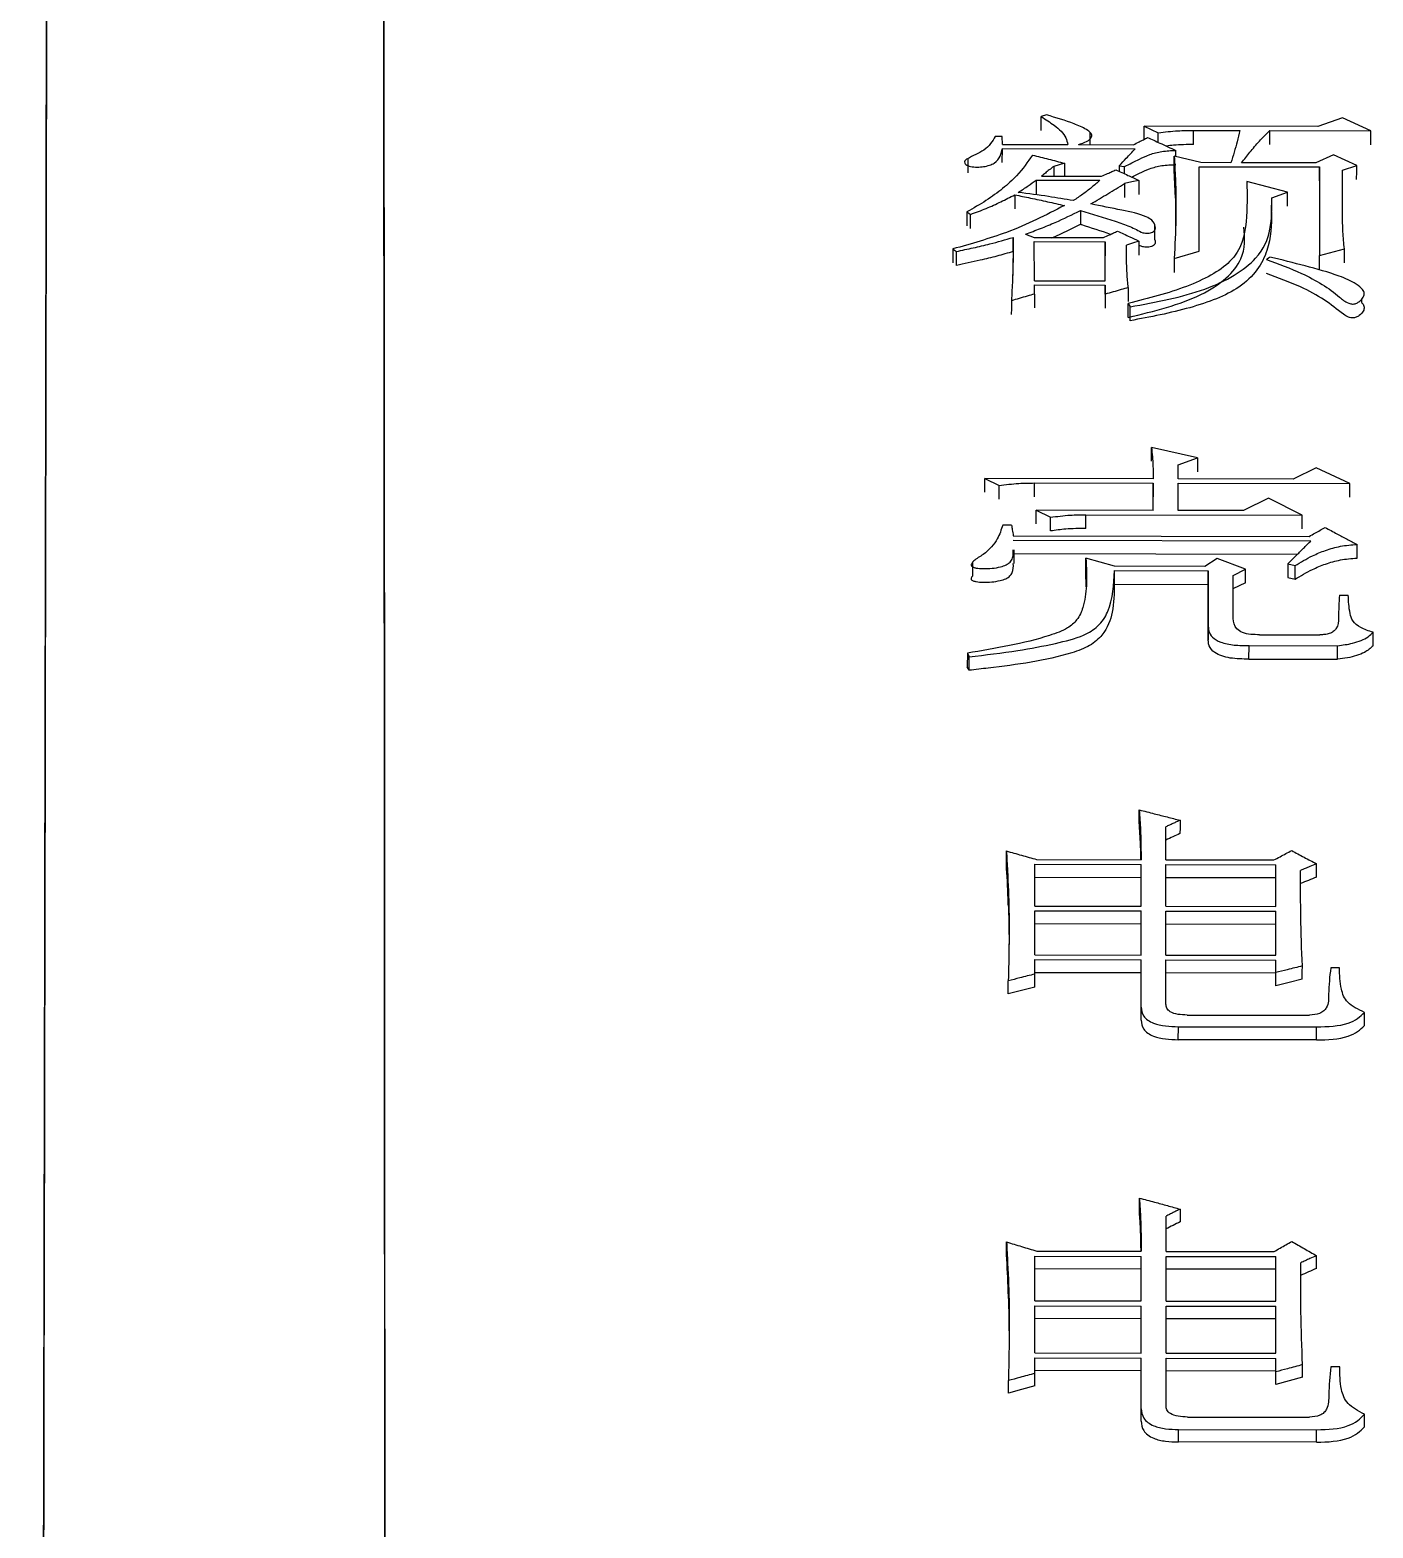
# Model space of a CAD drawing. Header units: millimetres. Extents: x 2462 to 4142, y 835 to 2023.
# Drawn here: x 2883.25 to 2891.45, y 1803.99 to 1813.13 of the extents above; entities that cross this region are included whole.
import ezdxf

# ---------------------------------------------------------------- set-up
doc = ezdxf.new("R2010")
doc.units = ezdxf.units.MM

msp = doc.modelspace()

# ---------------------------------------------------------------- linework, layer by layer
at = {"color": 7, "linetype": 'Continuous', "lineweight": 25}
for p, q in [((2889.4286, 1812.5182), (2889.4289, 1812.6044)), ((2889.4613, 1812.614), (2889.4289, 1812.6044)), ((2891.2678, 1812.5961), (2891.1164, 1812.5426)), ((2891.441, 1812.5175), (2891.2678, 1812.5961)), ((2889.727, 1812.4324), (2889.7272, 1812.5079)), ((2890.0561, 1812.4648), (2890.0563, 1812.5446)), ((2890.0563, 1812.5446), (2890.1429, 1812.5052)), ((2891.1164, 1812.5426), (2890.0563, 1812.5446)), ((2890.1427, 1812.4464), (2890.1429, 1812.5052)), ((2890.359, 1812.4329), (2890.3592, 1812.5195)), ((2890.3592, 1812.5195), (2890.6405, 1812.519)), ((2890.8241, 1812.4326), (2890.8244, 1812.5187)), ((2890.8244, 1812.5187), (2891.441, 1812.5175)), ((2889.191, 1812.4825), (2889.1478, 1812.4826)), ((2889.1911, 1812.4334), (2889.191, 1812.4825)), ((2889.1911, 1812.4334), (2889.5913, 1812.4326)), ((2889.6562, 1812.4325), (2889.9916, 1812.4319)), ((2888.98, 1812.3472), (2888.9798, 1812.2614)), ((2889.1909, 1812.3228), (2889.1911, 1812.4088)), ((2889.1911, 1812.4088), (2890.0024, 1812.4073)), ((2890.4027, 1812.3227), (2890.2404, 1812.3625)), ((2890.2511, 1812.3598), (2890.2512, 1812.3969)), ((2890.5866, 1812.3223), (2890.4027, 1812.3227)), ((2891.1058, 1812.3214), (2890.6515, 1812.3222)), ((2891.214, 1812.3705), (2891.1058, 1812.3214)), ((2891.3547, 1812.3061), (2891.214, 1812.3705)), ((2889.4293, 1812.2403), (2889.797, 1812.2397)), ((2889.5049, 1812.2996), (2889.5047, 1812.2402)), ((2889.9052, 1812.3038), (2889.9051, 1812.2692)), ((2889.9052, 1812.3038), (2889.9376, 1812.2988)), ((2889.9375, 1812.2543), (2889.9376, 1812.2988)), ((2890.2478, 1812.1056), (2890.2402, 1812.2761)), ((2890.3919, 1812.298), (2891.1275, 1812.2966)), ((2890.3925, 1811.7828), (2890.3919, 1812.298)), ((2891.1275, 1812.2966), (2891.1281, 1811.7562)), ((2891.2682, 1812.2766), (2891.3547, 1812.3061)), ((2891.2685, 1811.9726), (2891.2682, 1812.2766)), ((2889.3968, 1812.2156), (2889.7863, 1812.2149)), ((2889.9377, 1812.1947), (2889.9375, 1812.109)), ((2890.933, 1812.1431), (2890.6841, 1812.2082)), ((2890.8356, 1812.1084), (2890.933, 1812.1431)), ((2889.2671, 1812.1263), (2889.2669, 1812.0407)), ((2890.8354, 1812.0229), (2890.8356, 1812.1084)), ((2888.9752, 1812.022), (2888.9749, 1811.9365)), ((2888.9966, 1811.9214), (2888.9968, 1812.0069)), ((2889.2563, 1811.7804), (2889.2566, 1811.8657)), ((2889.3864, 1811.8655), (2889.8083, 1811.8647)), ((2890.1226, 1811.8524), (2890.1228, 1811.9383)), ((2888.8888, 1811.7958), (2888.8886, 1811.7101)), ((2888.9103, 1811.6949), (2888.9105, 1811.7805)), ((2889.3864, 1811.8403), (2889.8191, 1811.8395)), ((2889.3866, 1811.602), (2889.3864, 1811.8403)), ((2889.8191, 1811.8395), (2889.8188, 1811.7542)), ((2889.8193, 1811.6012), (2889.8191, 1811.8395)), ((2890.2411, 1811.7376), (2890.3925, 1811.7828)), ((2891.1281, 1811.7562), (2891.2795, 1811.7964)), ((2891.1278, 1811.671), (2891.1281, 1811.7562)), ((2889.3866, 1811.602), (2889.8193, 1811.6012)), ((2889.3867, 1811.5203), (2889.3865, 1811.4354)), ((2889.3867, 1811.5765), (2889.8194, 1811.5757)), ((2889.3867, 1811.5203), (2889.3867, 1811.5765)), ((2889.8194, 1811.5757), (2889.8191, 1811.4907)), ((2889.8194, 1811.5195), (2889.8194, 1811.5757)), ((2889.96, 1811.5601), (2889.9597, 1811.4752)), ((2891.3858, 1811.5518), (2891.3858, 1811.5537)), ((2889.9601, 1811.463), (2889.9709, 1811.4425)), ((2891.3855, 1811.4683), (2891.3856, 1811.4901)), ((2890.3828, 1810.5197), (2890.1015, 1810.5839)), ((2890.2638, 1810.4774), (2890.3828, 1810.5197)), ((2890.2639, 1810.3921), (2890.2638, 1810.4774)), ((2891.1076, 1810.4599), (2890.967, 1810.3908)), ((2891.3132, 1810.3634), (2891.1076, 1810.4599)), ((2889.0845, 1810.3105), (2889.0848, 1810.3943)), ((2889.0848, 1810.3943), (2889.1714, 1810.3514)), ((2890.1124, 1810.3924), (2889.0848, 1810.3943)), ((2889.1711, 1810.2677), (2889.1714, 1810.3514)), ((2889.3875, 1810.2832), (2889.3877, 1810.367)), ((2889.3877, 1810.367), (2890.1125, 1810.3657)), ((2890.1125, 1810.3657), (2890.1122, 1810.282)), ((2890.1126, 1810.1995), (2890.1125, 1810.3657)), ((2890.967, 1810.3908), (2890.2639, 1810.3921)), ((2890.2639, 1810.3654), (2891.3132, 1810.3634)), ((2890.264, 1810.1992), (2890.2639, 1810.3654)), ((2890.8157, 1810.2734), (2890.6643, 1810.1985)), ((2891.0213, 1810.1709), (2890.8157, 1810.2734)), ((2889.3984, 1810.1173), (2889.3986, 1810.2008)), ((2889.3986, 1810.2008), (2889.4852, 1810.1576)), ((2890.1126, 1810.1995), (2889.3986, 1810.2008)), ((2889.485, 1810.0741), (2889.4852, 1810.1576)), ((2889.7013, 1810.0898), (2889.7015, 1810.1734)), ((2889.7015, 1810.1734), (2891.0213, 1810.1709)), ((2890.6643, 1810.1985), (2890.264, 1810.1992)), ((2889.2473, 1810.1096), (2889.1932, 1810.1097)), ((2889.2581, 1810.0447), (2891.0646, 1810.0414)), ((2889.2581, 1810.0177), (2891.0755, 1810.0143)), ((2889.2625, 1809.8759), (2889.2628, 1809.9596)), ((2891.3565, 1809.9088), (2891.3567, 1809.9921)), ((2889.0084, 1809.8825), (2889.0081, 1809.7988)), ((2890.9924, 1809.9311), (2889.2627, 1809.9343)), ((2889.7015, 1809.8252), (2889.7017, 1809.9084)), ((2889.8749, 1809.8592), (2889.7017, 1809.9084)), ((2890.4265, 1809.8581), (2889.8749, 1809.8592)), ((2890.5022, 1809.9069), (2890.4265, 1809.8581)), ((2890.6753, 1809.8413), (2890.5022, 1809.9069)), ((2890.9349, 1809.8735), (2890.9347, 1809.7904)), ((2890.9349, 1809.8735), (2890.9782, 1809.8626)), ((2890.978, 1809.7794), (2890.9782, 1809.8626)), ((2889.703, 1809.7324), (2889.7015, 1809.8252)), ((2889.8746, 1809.7488), (2889.8749, 1809.8319)), ((2889.8749, 1809.8319), (2890.4482, 1809.8309)), ((2889.8752, 1809.7215), (2889.8755, 1809.8052)), ((2890.4482, 1809.8309), (2890.4484, 1809.5022)), ((2890.6751, 1809.7582), (2890.5994, 1809.7203)), ((2890.5997, 1809.8033), (2890.6753, 1809.8413)), ((2890.5998, 1809.5404), (2890.5997, 1809.8033)), ((2890.9347, 1809.7904), (2890.978, 1809.7794)), ((2889.8746, 1809.7488), (2890.4479, 1809.7478)), ((2890.4482, 1809.4195), (2890.4479, 1809.7478)), ((2891.2488, 1809.6819), (2891.3029, 1809.6818)), ((2890.4484, 1809.4899), (2890.4481, 1809.4067)), ((2890.4482, 1809.4195), (2890.4484, 1809.5022)), ((2890.7622, 1809.4409), (2891.1299, 1809.4403)), ((2888.9774, 1809.3281), (2888.9771, 1809.2457)), ((2888.9774, 1809.3281), (2888.9882, 1809.3059)), ((2890.697, 1809.2922), (2890.6973, 1809.3747)), ((2890.6973, 1809.3747), (2891.2382, 1809.3737)), ((2888.988, 1809.2235), (2888.9771, 1809.2457)), ((2890.697, 1809.2922), (2891.2379, 1809.2912)), ((2890.027, 1808.2904), (2890.0272, 1808.3716)), ((2890.1896, 1808.067), (2890.1895, 1808.2682)), ((2889.3892, 1808.0396), (2890.0382, 1808.0384)), ((2889.3893, 1807.7846), (2889.3892, 1808.0396)), ((2889.4, 1808.0684), (2890.0382, 1808.0672)), ((2890.0383, 1807.7834), (2890.0382, 1808.0384)), ((2890.1896, 1808.067), (2890.8495, 1808.0657)), ((2890.1896, 1808.0381), (2890.8603, 1808.0369)), ((2890.1898, 1807.7831), (2890.1896, 1808.0381)), ((2890.8604, 1807.7819), (2890.8603, 1808.0369)), ((2890.038, 1807.9576), (2889.3889, 1807.9588)), ((2890.038, 1807.7834), (2890.038, 1807.9576)), ((2890.8601, 1807.9561), (2890.1894, 1807.9573)), ((2890.8601, 1807.7819), (2890.8601, 1807.9561)), ((2889.2282, 1807.7855), (2889.2319, 1807.5501)), ((2889.3893, 1807.7846), (2890.0383, 1807.7834)), ((2889.3893, 1807.7555), (2890.0383, 1807.7543)), ((2889.3894, 1807.4866), (2889.3893, 1807.7555)), ((2890.0385, 1807.4854), (2890.0383, 1807.7543)), ((2890.1898, 1807.7831), (2890.8604, 1807.7819)), ((2890.1898, 1807.754), (2890.8605, 1807.7528)), ((2890.1899, 1807.4851), (2890.1898, 1807.754)), ((2890.8606, 1807.4839), (2890.8605, 1807.7528)), ((2890.0381, 1807.6739), (2889.3891, 1807.6751)), ((2890.0382, 1807.4854), (2890.0381, 1807.6739)), ((2890.8602, 1807.6724), (2890.1895, 1807.6736)), ((2890.8603, 1807.4839), (2890.8602, 1807.6724)), ((2889.3894, 1807.4866), (2890.0385, 1807.4854)), ((2890.1899, 1807.4851), (2890.8606, 1807.4839)), ((2889.3894, 1807.4572), (2890.0385, 1807.456)), ((2889.3895, 1807.369), (2889.3894, 1807.4572)), ((2890.0386, 1807.167), (2890.0385, 1807.456)), ((2890.1899, 1807.4558), (2890.8606, 1807.4545)), ((2890.19, 1807.1845), (2890.1899, 1807.4558)), ((2890.8606, 1807.3781), (2890.8606, 1807.4545)), ((2891.25, 1807.4068), (2891.1959, 1807.4069)), ((2889.227, 1807.2482), (2889.2272, 1807.3281)), ((2890.0382, 1807.376), (2889.3895, 1807.3772)), ((2890.0383, 1807.0874), (2890.0382, 1807.376)), ((2890.8603, 1807.3745), (2890.1897, 1807.3757)), ((2890.8604, 1807.2982), (2890.8603, 1807.3745)), ((2890.8604, 1807.2982), (2890.8606, 1807.3781)), ((2890.0383, 1807.0874), (2890.0386, 1807.167)), ((2890.3199, 1807.1191), (2891.0665, 1807.1177)), ((2891.4013, 1807.0553), (2891.4016, 1807.1349)), ((2890.2656, 1806.9685), (2890.2658, 1807.048)), ((2890.2658, 1807.048), (2891.1095, 1807.0464)), ((2891.1093, 1806.9669), (2891.1095, 1807.0464)), ((2891.1093, 1806.9669), (2890.2656, 1806.9685)), ((2890.0279, 1805.9239), (2890.0282, 1806.0021)), ((2890.1905, 1805.6764), (2890.1905, 1805.8916)), ((2889.3901, 1805.6471), (2890.0391, 1805.6459)), ((2889.3901, 1805.3747), (2889.3901, 1805.6471)), ((2889.4009, 1805.6779), (2890.0391, 1805.6767)), ((2890.0392, 1805.3735), (2890.0391, 1805.6459)), ((2890.1905, 1805.6764), (2890.8504, 1805.6752)), ((2890.1905, 1805.6456), (2890.8612, 1805.6444)), ((2890.1906, 1805.3732), (2890.1905, 1805.6456)), ((2890.8613, 1805.372), (2890.8612, 1805.6444)), ((2890.0388, 1805.5682), (2889.3898, 1805.5694)), ((2890.0389, 1805.3735), (2890.0388, 1805.5682)), ((2890.861, 1805.5667), (2890.1903, 1805.5679)), ((2890.861, 1805.372), (2890.861, 1805.5667)), ((2889.2289, 1805.3898), (2889.2326, 1805.1222)), ((2889.3901, 1805.3747), (2890.0392, 1805.3735)), ((2890.1906, 1805.3732), (2890.8613, 1805.372)), ((2889.3901, 1805.3436), (2890.0392, 1805.3424)), ((2889.3902, 1805.0567), (2889.3901, 1805.3436)), ((2890.0392, 1805.0555), (2890.0392, 1805.3424)), ((2890.1906, 1805.3422), (2890.8613, 1805.3409)), ((2890.1907, 1805.0552), (2890.1906, 1805.3422)), ((2890.8613, 1805.054), (2890.8613, 1805.3409)), ((2890.0389, 1805.2652), (2889.3899, 1805.2664)), ((2890.039, 1805.0555), (2890.0389, 1805.2652)), ((2890.861, 1805.2637), (2890.1904, 1805.2649)), ((2890.8611, 1805.054), (2890.861, 1805.2637)), ((2889.3902, 1805.0567), (2890.0392, 1805.0555)), ((2889.3902, 1805.0254), (2890.0392, 1805.0242)), ((2889.3902, 1804.9313), (2889.3902, 1805.0254)), ((2890.0393, 1804.716), (2890.0392, 1805.0242)), ((2890.1907, 1805.0552), (2890.8613, 1805.054)), ((2890.1907, 1805.0239), (2890.8614, 1805.0227)), ((2890.1907, 1804.7347), (2890.1907, 1805.0239)), ((2890.8614, 1804.9411), (2890.8614, 1805.0227)), ((2890.039, 1804.9473), (2889.3902, 1804.9485)), ((2890.039, 1804.6396), (2890.039, 1804.9473)), ((2890.8611, 1804.9458), (2890.1904, 1804.947)), ((2890.8611, 1804.8644), (2890.8611, 1804.9458)), ((2890.8611, 1804.8644), (2890.8614, 1804.9411)), ((2891.2508, 1804.9718), (2891.1967, 1804.9719)), ((2889.2277, 1804.8109), (2889.228, 1804.8876)), ((2890.039, 1804.6396), (2890.0393, 1804.716)), ((2890.3206, 1804.665), (2891.0672, 1804.6636)), ((2891.402, 1804.6055), (2891.4023, 1804.682)), ((2890.2662, 1804.5129), (2890.2665, 1804.5892)), ((2890.2665, 1804.5892), (2891.1102, 1804.5876)), ((2891.11, 1804.5113), (2891.1102, 1804.5876)), ((2891.11, 1804.5113), (2890.2662, 1804.5129))]:
    msp.add_line(p, q, dxfattribs=at)
at = {"color": 7, "linetype": 'Continuous', "lineweight": 25, "flags": 128}
for points in [[(2891.4407, 1812.4315), (2891.4409, 1812.4794), (2891.441, 1812.5175)], [(2889.5698, 1812.3193), (2889.5374, 1812.3095), (2889.5049, 1812.2996)], [(2889.5698, 1812.3193), (2889.5697, 1812.2709), (2889.5696, 1812.2401)], [(2890.2402, 1812.2766), (2890.2403, 1812.3245), (2890.2404, 1812.3625)], [(2891.1273, 1812.2108), (2891.1274, 1812.2586), (2891.1275, 1812.2966)], [(2891.3544, 1812.2198), (2891.3546, 1812.2681), (2891.3547, 1812.3061)], [(2889.3968, 1812.2156), (2889.3967, 1812.1673), (2889.3966, 1812.1299)], [(2890.0242, 1812.2144), (2889.981, 1812.2046), (2889.9377, 1812.1947)], [(2890.0242, 1812.2144), (2890.0241, 1812.1662), (2890.024, 1812.1287)], [(2890.9327, 1812.0575), (2890.9329, 1812.1052), (2890.933, 1812.1431)], [(2888.9752, 1812.0219), (2888.986, 1812.0144), (2888.9968, 1812.0069)], [(2889.6675, 1812.0307), (2889.6675, 1812.0056), (2889.6674, 1811.9804), (2889.6673, 1811.9448)], [(2889.3323, 1811.8857), (2889.3593, 1811.8756), (2889.3864, 1811.8655)], [(2888.8889, 1811.7957), (2888.8997, 1811.7881), (2888.9105, 1811.7805)], [(2890.0246, 1811.8441), (2889.9868, 1811.8316), (2889.9489, 1811.819)], [(2890.0246, 1811.8441), (2890.0245, 1811.7961), (2890.0244, 1811.7588)], [(2891.2792, 1811.7111), (2891.2794, 1811.7587), (2891.2795, 1811.7964)], [(2890.2411, 1811.7376), (2890.2409, 1811.6897), (2890.2408, 1811.6524)], [(2890.8036, 1811.7315), (2890.809, 1811.7353), (2890.8171, 1811.741), (2890.8252, 1811.7466)], [(2889.8194, 1811.5195), (2889.8193, 1811.4718), (2889.8192, 1811.4346)], [(2889.2461, 1811.4797), (2889.246, 1811.4319), (2889.2459, 1811.3948)], [(2889.9598, 1811.3781), (2889.9599, 1811.4124), (2889.96, 1811.4377), (2889.9601, 1811.463)], [(2889.9707, 1811.3576), (2889.9708, 1811.3919), (2889.9708, 1811.4172), (2889.9709, 1811.4425)], [(2890.1012, 1810.5), (2890.1014, 1810.5469), (2890.1015, 1810.5839)], [(2890.3828, 1810.5197), (2890.3826, 1810.4727), (2890.3825, 1810.4358)], [(2891.3129, 1810.2797), (2891.3131, 1810.3266), (2891.3132, 1810.3634)], [(2891.021, 1810.0874), (2891.0211, 1810.1342), (2891.0213, 1810.1709)], [(2890.4479, 1809.7478), (2890.4481, 1809.7943), (2890.4482, 1809.8309)], [(2890.6751, 1809.7582), (2890.6752, 1809.8048), (2890.6753, 1809.8413)], [(2891.4542, 1809.3736), (2891.4543, 1809.3967), (2891.4543, 1809.4198), (2891.4545, 1809.4562)], [(2888.988, 1809.2235), (2888.9881, 1809.2575), (2888.9881, 1809.2817), (2888.9882, 1809.3059)], [(2890.276, 1808.3082), (2890.2759, 1808.2628), (2890.2758, 1808.2271)], [(2889.2158, 1808.0398), (2889.2159, 1808.0851), (2889.216, 1808.1206)], [(2890.038, 1807.9576), (2890.0381, 1808.0029), (2890.0382, 1808.0384)], [(2890.8601, 1807.9561), (2890.8602, 1808.0013), (2890.8603, 1808.0369)], [(2891.1089, 1807.9614), (2891.109, 1808.0066), (2891.1091, 1808.0422)], [(2890.0381, 1807.6739), (2890.0382, 1807.7189), (2890.0383, 1807.7543)], [(2890.8602, 1807.6724), (2890.8603, 1807.7174), (2890.8605, 1807.7528)], [(2890.0382, 1807.376), (2890.0384, 1807.4208), (2890.0385, 1807.456)], [(2890.8603, 1807.3745), (2890.8605, 1807.4193), (2890.8606, 1807.4545)], [(2891.0226, 1807.339), (2891.0227, 1807.3838), (2891.0229, 1807.419)], [(2889.3892, 1807.2891), (2889.3081, 1807.2687), (2889.227, 1807.2482)], [(2889.3892, 1807.2891), (2889.3894, 1807.3339), (2889.3895, 1807.369)], [(2891.0226, 1807.339), (2890.9415, 1807.3186), (2890.8604, 1807.2982)], [(2890.277, 1805.9343), (2890.2769, 1805.8906), (2890.2767, 1805.8563)], [(2889.2167, 1805.6559), (2889.2168, 1805.6995), (2889.217, 1805.7337)], [(2890.0388, 1805.5682), (2890.039, 1805.6117), (2890.0391, 1805.6459)], [(2890.861, 1805.5667), (2890.8611, 1805.6102), (2890.8612, 1805.6444)], [(2891.1098, 1805.5724), (2891.1099, 1805.6159), (2891.11, 1805.6501)], [(2890.0389, 1805.2652), (2890.0391, 1805.3085), (2890.0392, 1805.3424)], [(2890.861, 1805.2637), (2890.8612, 1805.3069), (2890.8613, 1805.3409)], [(2890.039, 1804.9473), (2890.0391, 1804.9904), (2890.0392, 1805.0242)], [(2890.8611, 1804.9458), (2890.8612, 1804.9888), (2890.8614, 1805.0227)], [(2889.39, 1804.8546), (2889.3901, 1804.8975), (2889.3902, 1804.9313)], [(2891.0234, 1804.9079), (2891.0235, 1804.951), (2891.0236, 1804.9847)], [(2889.39, 1804.8546), (2889.3088, 1804.8328), (2889.2277, 1804.8109)], [(2891.0234, 1804.9079), (2890.9422, 1804.8862), (2890.8611, 1804.8644)]]:
    msp.add_lwpolyline(points, dxfattribs=at)
at = {"color": 7, "linetype": 'Continuous', "lineweight": 25}
for points in [[(2883.3748, 1823.6045), (2883.3746, 1823.5242), (2883.3743, 1823.3635), (2883.3712, 1821.7164), (2883.3662, 1819.0651), (2883.3592, 1815.3475), (2883.3503, 1810.6453), (2883.3397, 1805.0205), (2883.3276, 1798.5577), (2883.314, 1791.3513), (2883.2992, 1783.5083), (2883.2835, 1775.1407), (2883.267, 1766.3841), (2883.2557, 1760.3419), (2883.25, 1757.3208)], [(2883.2581, 1761.6269), (2883.263, 1764.2131), (2883.2727, 1769.3855), (2883.2867, 1776.8436), (2883.3001, 1783.9671), (2883.3127, 1790.6557), (2883.3243, 1796.8328), (2883.3348, 1802.4232), (2883.3441, 1807.3603), (2883.3521, 1811.5833), (2883.3586, 1815.047), (2883.3636, 1817.6887), (2883.3671, 1819.5557), (2883.3681, 1820.0721), (2883.3686, 1820.3304)]]:
    msp.add_open_spline(points, degree=3, dxfattribs=at)
for points, knots in [([(2885.3943, 1766.916), (2885.3949, 1767.4066), (2885.3982, 1769.8613), (2885.4036, 1774.2088), (2885.4096, 1779.816), (2885.4145, 1785.2125), (2885.4187, 1790.9667), (2885.4215, 1796.9183), (2885.4225, 1802.844), (2885.4212, 1808.1136), (2885.4176, 1812.6401), (2885.4119, 1816.3942), (2885.4049, 1818.9838), (2885.3976, 1820.6769), (2885.3906, 1821.7572), (2885.3826, 1822.4836), (2885.3767, 1822.635), (2885.3737, 1822.7107)], [0, 0, 0, 0, 0.015692, 0.078515, 0.141334, 0.20415, 0.266967, 0.352016, 0.437317, 0.522367, 0.607418, 0.69272, 0.77777, 0.83263, 0.887489, 0.943742, 1, 1, 1, 1]), ([(2885.3928, 1766.7247), (2885.3935, 1767.2629), (2885.3971, 1769.9564), (2885.4036, 1775.3027), (2885.411, 1782.5189), (2885.4166, 1789.8363), (2885.4196, 1796.0102), (2885.4206, 1801.1139), (2885.4201, 1805.2936), (2885.4182, 1809.5004), (2885.4141, 1813.5051), (2885.4073, 1817.0442), (2885.3981, 1819.718), (2885.3867, 1821.512), (2885.3771, 1821.8448), (2885.3723, 1822.0111)], [0, 0, 0, 0, 0.017379, 0.086966, 0.17585, 0.265018, 0.353899, 0.419464, 0.485029, 0.550594, 0.638845, 0.727377, 0.81563, 0.907817, 1, 1, 1, 1]), ([(2889.4289, 1812.6044), (2889.4554, 1812.5866), (2889.4989, 1812.5575), (2889.5535, 1812.5148), (2889.5804, 1812.4743), (2889.5877, 1812.4465), (2889.5913, 1812.4326)], [0, 0, 0, 0, 0.34464, 0.565757, 0.783533, 1, 1, 1, 1]), ([(2889.6562, 1812.4325), (2889.6735, 1812.4387), (2889.7076, 1812.4507), (2889.7421, 1812.4764), (2889.735, 1812.5047), (2889.6944, 1812.5323), (2889.6056, 1812.5713), (2889.5187, 1812.5971), (2889.4613, 1812.614)], [0, 0, 0, 0, 0.121651, 0.238643, 0.329835, 0.425878, 0.621221, 1, 1, 1, 1]), ([(2890.1429, 1812.5052), (2890.1827, 1812.51), (2890.2538, 1812.5186), (2890.327, 1812.5192), (2890.3592, 1812.5195)], [0, 0, 0, 0, 0.5588348, 1, 1, 1, 1]), ([(2890.6405, 1812.519), (2890.6353, 1812.4962), (2890.6254, 1812.452), (2890.6068, 1812.3865), (2890.5933, 1812.3437), (2890.5866, 1812.3223)], [0, 0, 0, 0, 0.347753, 0.673826, 1, 1, 1, 1]), ([(2890.6515, 1812.3222), (2890.6686, 1812.3437), (2890.7036, 1812.3878), (2890.7587, 1812.4539), (2890.8025, 1812.4971), (2890.8244, 1812.5187)], [0, 0, 0, 0, 0.32194, 0.6606, 1, 1, 1, 1]), ([(2889.1478, 1812.4826), (2889.13, 1812.4528), (2889.098, 1812.3988), (2889.0015, 1812.362), (2888.9601, 1812.3346), (2888.9593, 1812.3215), (2888.9676, 1812.3115), (2888.9802, 1812.3041), (2889.0035, 1812.2975), (2889.0371, 1812.2945), (2889.0772, 1812.2973), (2889.1129, 1812.306), (2889.1562, 1812.3253), (2889.1815, 1812.3626), (2889.1879, 1812.3934), (2889.1911, 1812.4088)], [0, 0, 0, 0, 0.230957, 0.41792, 0.453924, 0.487897, 0.511171, 0.535166, 0.56028, 0.61217, 0.662892, 0.713404, 0.762519, 0.88154, 1, 1, 1, 1]), ([(2889.9916, 1812.4319), (2890.0032, 1812.4378), (2890.0235, 1812.4481), (2890.0523, 1812.4628), (2890.0695, 1812.4716), (2890.078, 1812.4759)], [0, 0, 0, 0, 0.4048358, 0.7024179, 1, 1, 1, 1]), ([(2890.078, 1812.4759), (2890.1028, 1812.4647), (2890.144, 1812.4459), (2890.2017, 1812.4196), (2890.2347, 1812.4045), (2890.2512, 1812.3969)], [0, 0, 0, 0, 0.42835, 0.714175, 1, 1, 1, 1]), ([(2890.359, 1812.4329), (2890.3178, 1812.4327), (2890.2614, 1812.4323), (2890.2067, 1812.4258), (2890.1919, 1812.424)], [0, 0, 0, 0, 0.729054, 1, 1, 1, 1]), ([(2889.375, 1812.369), (2889.3456, 1812.3263), (2889.2969, 1812.2557), (2889.1948, 1812.164), (2889.0938, 1812.0899), (2889.0148, 1812.0447), (2888.9752, 1812.022)], [0, 0, 0, 0, 0.335399, 0.554927, 0.776461, 1, 1, 1, 1]), ([(2889.375, 1812.369), (2889.3913, 1812.3649), (2889.4237, 1812.3566), (2889.4724, 1812.3442), (2889.5211, 1812.3317), (2889.5536, 1812.3234), (2889.5698, 1812.3193)], [0, 0, 0, 0, 0.25, 0.5, 0.75, 1, 1, 1, 1]), ([(2889.9052, 1812.3038), (2889.9194, 1812.319), (2889.9427, 1812.3439), (2889.9751, 1812.3783), (2889.9933, 1812.3976), (2890.0024, 1812.4073)], [0, 0, 0, 0, 0.439566, 0.719783, 1, 1, 1, 1]), ([(2889.9376, 1812.2988), (2889.9675, 1812.3141), (2890.0168, 1812.3393), (2890.0888, 1812.3729), (2890.1645, 1812.3944), (2890.2221, 1812.3961), (2890.2512, 1812.3969)], [0, 0, 0, 0, 0.334385, 0.5522024, 0.7732715, 1, 1, 1, 1]), ([(2890.2404, 1812.3625), (2890.2431, 1812.3167), (2890.2504, 1812.1909), (2890.2526, 1811.983), (2890.2449, 1811.8194), (2890.2411, 1811.7376)], [0, 0, 0, 0, 0.22247, 0.611088, 1, 1, 1, 1]), ([(2889.5049, 1812.2996), (2889.4959, 1812.2926), (2889.4788, 1812.2792), (2889.4536, 1812.2594), (2889.4374, 1812.2467), (2889.4293, 1812.2403)], [0, 0, 0, 0, 0.357705, 0.678852, 1, 1, 1, 1]), ([(2889.797, 1812.2397), (2889.8094, 1812.2453), (2889.83, 1812.2547), (2889.8588, 1812.2679), (2889.8753, 1812.2754), (2889.8835, 1812.2791)], [0, 0, 0, 0, 0.428365, 0.714182, 1, 1, 1, 1]), ([(2889.8835, 1812.2791), (2889.8959, 1812.2735), (2889.9206, 1812.2621), (2889.9675, 1812.2405), (2890.0021, 1812.2246), (2890.0242, 1812.2144)], [0, 0, 0, 0, 0.263606, 0.527213, 1, 1, 1, 1]), ([(2889.981, 1812.2343), (2889.9965, 1812.2422), (2890.0315, 1812.26), (2890.0886, 1812.2865), (2890.1643, 1812.3079), (2890.2218, 1812.3096), (2890.251, 1812.3105)], [0, 0, 0, 0, 0.206355, 0.465998, 0.729591, 1, 1, 1, 1]), ([(2889.2887, 1812.1412), (2889.299, 1812.1479), (2889.3195, 1812.1614), (2889.3559, 1812.186), (2889.3812, 1812.2043), (2889.3968, 1812.2156)], [0, 0, 0, 0, 0.275387, 0.550784, 1, 1, 1, 1]), ([(2889.6241, 1812.0907), (2889.574, 1812.0993), (2889.4634, 1812.1182), (2889.3505, 1812.1331), (2889.2887, 1812.1412)], [0, 0, 0, 0, 0.453228, 1, 1, 1, 1]), ([(2889.7863, 1812.2149), (2889.7696, 1812.2001), (2889.7371, 1812.1711), (2889.6829, 1812.1297), (2889.6437, 1812.1037), (2889.6241, 1812.0907)], [0, 0, 0, 0, 0.343045, 0.670986, 1, 1, 1, 1]), ([(2889.7323, 1812.0706), (2889.7666, 1812.0913), (2889.835, 1812.1328), (2889.9035, 1812.1741), (2889.9377, 1812.1947)], [0, 0, 0, 0, 0.5, 1, 1, 1, 1]), ([(2890.6841, 1812.2082), (2890.6858, 1812.1268), (2890.6891, 1811.9642), (2890.6374, 1811.7214), (2890.3223, 1811.555), (2890.0824, 1811.494), (2889.9601, 1811.463)], [0, 0, 0, 0, 0.2736561, 0.5467644, 0.7688728, 1, 1, 1, 1]), ([(2889.5701, 1812.0609), (2889.4572, 1812.0028), (2889.2541, 1811.8983), (2889.0013, 1811.8273), (2888.8888, 1811.7958)], [0, 0, 0, 0, 0.555355, 1, 1, 1, 1]), ([(2888.9968, 1812.0069), (2889.0292, 1812.0186), (2889.0941, 1812.0422), (2889.1825, 1812.0833), (2889.2389, 1812.112), (2889.2671, 1812.1263)], [0, 0, 0, 0, 0.332402, 0.665753, 1, 1, 1, 1]), ([(2889.2671, 1812.1263), (2889.2991, 1812.1198), (2889.3659, 1812.1061), (2889.4669, 1812.0843), (2889.5357, 1812.0687), (2889.5701, 1812.0609)], [0, 0, 0, 0, 0.314066, 0.657008, 1, 1, 1, 1]), ([(2889.6675, 1812.0307), (2889.739, 1812.0092), (2889.8416, 1811.9783), (2889.9555, 1811.9387), (2890.0103, 1811.9146), (2890.0373, 1811.8976), (2890.0642, 1811.8915), (2890.0804, 1811.8912), (2890.0958, 1811.8937), (2890.1093, 1811.8986), (2890.1195, 1811.9058), (2890.1262, 1811.9173), (2890.1243, 1811.9399), (2890.1128, 1811.9687), (2890.0436, 1812.0076), (2889.9092, 1812.0349), (2889.7947, 1812.058), (2889.7323, 1812.0705)], [0, 0, 0, 0, 0.226054, 0.324191, 0.373517, 0.422728, 0.437382, 0.45212, 0.465934, 0.480744, 0.496509, 0.51232, 0.543408, 0.615852, 0.662695, 0.816381, 1, 1, 1, 1]), ([(2889.9709, 1811.4425), (2890.1302, 1811.4717), (2890.4406, 1811.5285), (2890.8403, 1811.7665), (2890.8374, 1811.9796), (2890.8356, 1812.1084)], [0, 0, 0, 0, 0.294377, 0.573566, 1, 1, 1, 1]), ([(2890.2477, 1812.1075), (2890.2485, 1812.0728), (2890.2501, 1812.0021), (2890.2485, 1811.9297), (2890.2477, 1811.8929)], [0, 0, 0, 0, 0.491016, 1, 1, 1, 1]), ([(2889.3323, 1811.8857), (2889.363, 1811.8973), (2889.4245, 1811.9205), (2889.5394, 1811.9672), (2889.6171, 1812.0057), (2889.6675, 1812.0307)], [0, 0, 0, 0, 0.260614, 0.521277, 1, 1, 1, 1]), ([(2890.8354, 1812.0224), (2890.8338, 1811.9436), (2890.8305, 1811.7858), (2890.6863, 1811.5594), (2890.3381, 1811.4272), (2890.0944, 1811.3808), (2889.9707, 1811.3573)], [0, 0, 0, 0, 0.271412, 0.543735, 0.768302, 1, 1, 1, 1]), ([(2891.2795, 1811.7964), (2891.2776, 1811.8137), (2891.2739, 1811.8484), (2891.2698, 1811.9072), (2891.269, 1811.9485), (2891.2685, 1811.9726)], [0, 0, 0, 0, 0.294544, 0.589102, 1, 1, 1, 1]), ([(2888.9105, 1811.7805), (2888.9449, 1811.7879), (2889.0136, 1811.8025), (2889.1305, 1811.8296), (2889.2098, 1811.8523), (2889.2566, 1811.8657)], [0, 0, 0, 0, 0.290709, 0.581454, 1, 1, 1, 1]), ([(2889.2566, 1811.8657), (2889.2568, 1811.822), (2889.2571, 1811.7362), (2889.2538, 1811.6075), (2889.2487, 1811.5223), (2889.2461, 1811.4797)], [0, 0, 0, 0, 0.341807, 0.670864, 1, 1, 1, 1]), ([(2889.6672, 1811.9447), (2889.6123, 1811.9169), (2889.5556, 1811.8882), (2889.4928, 1811.863), (2889.4908, 1811.8622)], [0, 0, 0, 0, 0.968576, 1, 1, 1, 1]), ([(2889.8521, 1811.885), (2889.7936, 1811.9043), (2889.7324, 1811.9246), (2889.6701, 1811.9439), (2889.6673, 1811.9448)], [0, 0, 0, 0, 0.954488, 1, 1, 1, 1]), ([(2889.8083, 1811.8647), (2889.8206, 1811.8704), (2889.8412, 1811.88), (2889.87, 1811.8934), (2889.8865, 1811.901), (2889.8947, 1811.9048)], [0, 0, 0, 0, 0.4283645, 0.7141818, 1, 1, 1, 1]), ([(2889.8947, 1811.9048), (2889.9071, 1811.899), (2889.9318, 1811.8875), (2889.9751, 1811.8673), (2890.0061, 1811.8528), (2890.0246, 1811.8441)], [0, 0, 0, 0, 0.285573, 0.571147, 1, 1, 1, 1]), ([(2889.9598, 1811.3778), (2890.1181, 1811.4166), (2890.4252, 1811.4919), (2890.6815, 1811.7144), (2890.6704, 1811.8634), (2890.6656, 1811.9287)], [0, 0, 0, 0, 0.373956, 0.725557, 1, 1, 1, 1]), ([(2889.2563, 1811.78), (2889.2237, 1811.7704), (2889.1584, 1811.7512), (2889.0422, 1811.7235), (2888.9589, 1811.7055), (2888.9103, 1811.6949)], [0, 0, 0, 0, 0.29378, 0.587582, 1, 1, 1, 1]), ([(2889.2564, 1811.7807), (2889.2564, 1811.7771), (2889.2563, 1811.7656), (2889.256, 1811.7), (2889.2546, 1811.6538), (2889.2537, 1811.6233)], [0, 0, 0, 0, 0.132645, 0.427852, 1, 1, 1, 1]), ([(2889.96, 1811.5601), (2889.9571, 1811.5884), (2889.9512, 1811.6458), (2889.9488, 1811.7322), (2889.9489, 1811.7901), (2889.9489, 1811.819)], [0, 0, 0, 0, 0.326156, 0.663016, 1, 1, 1, 1]), ([(2890.122, 1811.8519), (2890.1235, 1811.847), (2890.1263, 1811.838), (2890.1236, 1811.8258), (2890.1151, 1811.8163), (2890.1021, 1811.8098), (2890.0859, 1811.806), (2890.069, 1811.8053), (2890.0502, 1811.8083), (2890.0366, 1811.8141), (2890.0274, 1811.8182), (2890.0245, 1811.8195)], [0, 0, 0, 0, 0.166626, 0.301495, 0.404106, 0.50693, 0.606836, 0.70309, 0.791599, 0.936021, 1, 1, 1, 1]), ([(2890.8035, 1811.7314), (2890.8769, 1811.7045), (2891.0494, 1811.641), (2891.2049, 1811.5448), (2891.2841, 1811.4715), (2891.3168, 1811.4607), (2891.3282, 1811.4592), (2891.3396, 1811.4601), (2891.3539, 1811.4642), (2891.3739, 1811.4754), (2891.3932, 1811.4954), (2891.4041, 1811.522), (2891.3904, 1811.5529), (2891.3408, 1811.5918), (2891.2236, 1811.6426), (2891.0408, 1811.6928), (2890.8972, 1811.7286), (2890.8251, 1811.7466)], [0, 0, 0, 0, 0.163724, 0.385243, 0.440265, 0.448911, 0.455118, 0.461359, 0.469623, 0.484502, 0.514449, 0.547101, 0.577937, 0.622931, 0.708315, 0.853647, 1, 1, 1, 1]), ([(2891.3848, 1811.4677), (2891.3861, 1811.4666), (2891.3954, 1811.4586), (2891.4021, 1811.4408), (2891.3964, 1811.4145), (2891.3775, 1811.3929), (2891.3555, 1811.3797), (2891.3406, 1811.3751), (2891.3292, 1811.3739), (2891.3167, 1811.3754), (2891.2962, 1811.3821), (2891.2412, 1811.4198), (2891.1615, 1811.488), (2891.0022, 1811.5728), (2890.8745, 1811.6197), (2890.8033, 1811.6459)], [0, 0, 0, 0, 0.0077874, 0.0559924, 0.1043522, 0.1659871, 0.1951898, 0.2074682, 0.2198787, 0.2304798, 0.246825, 0.2944673, 0.5104669, 0.7271522, 1, 1, 1, 1]), ([(2889.3867, 1811.5203), (2889.3722, 1811.5161), (2889.3414, 1811.5073), (2889.2946, 1811.4937), (2889.2623, 1811.4843), (2889.2461, 1811.4797)], [0, 0, 0, 0, 0.310621, 0.65531, 1, 1, 1, 1]), ([(2889.96, 1811.5601), (2889.9454, 1811.5559), (2889.9147, 1811.5471), (2889.8679, 1811.5335), (2889.8356, 1811.5242), (2889.8194, 1811.5195)], [0, 0, 0, 0, 0.310621, 0.65531, 1, 1, 1, 1]), ([(2890.1015, 1810.5839), (2890.1036, 1810.5653), (2890.1079, 1810.528), (2890.1115, 1810.4641), (2890.1121, 1810.4189), (2890.1124, 1810.3924)], [0, 0, 0, 0, 0.293251, 0.586525, 1, 1, 1, 1]), ([(2889.1714, 1810.3514), (2889.2111, 1810.3566), (2889.2823, 1810.366), (2889.3554, 1810.3667), (2889.3877, 1810.367)], [0, 0, 0, 0, 0.558835, 1, 1, 1, 1]), ([(2889.4852, 1810.1576), (2889.525, 1810.1629), (2889.5961, 1810.1723), (2889.6693, 1810.1731), (2889.7015, 1810.1734)], [0, 0, 0, 0, 0.558835, 1, 1, 1, 1]), ([(2889.1932, 1810.1097), (2889.1842, 1810.0817), (2889.1638, 1810.0187), (2889.0998, 1809.9433), (2889.0259, 1809.9013), (2889.005, 1809.8789), (2889.0005, 1809.8688), (2889.0008, 1809.8622), (2889.0059, 1809.8566), (2889.016, 1809.8515), (2889.0385, 1809.8459), (2889.0957, 1809.842), (2889.1605, 1809.8481), (2889.2158, 1809.8656), (2889.2424, 1809.8847), (2889.2595, 1809.9168), (2889.2578, 1809.9425), (2889.2567, 1809.9592)], [0, 0, 0, 0, 0.1707151, 0.3850642, 0.4863711, 0.5197384, 0.5339691, 0.5483607, 0.5579783, 0.5704918, 0.5928592, 0.6384567, 0.759603, 0.8032584, 0.8469118, 0.9004117, 1, 1, 1, 1]), ([(2889.2473, 1810.1096), (2889.2488, 1810.1004), (2889.2514, 1810.085), (2889.255, 1810.0634), (2889.2571, 1810.051), (2889.2581, 1810.0447)], [0, 0, 0, 0, 0.423761, 0.711881, 1, 1, 1, 1]), ([(2889.7013, 1810.0898), (2889.6602, 1810.0893), (2889.587, 1810.0883), (2889.5161, 1810.0784), (2889.485, 1810.0741)], [0, 0, 0, 0, 0.561085, 1, 1, 1, 1]), ([(2891.0646, 1810.0414), (2891.0764, 1810.0479), (2891.0985, 1810.0601), (2891.1309, 1810.0781), (2891.1516, 1810.0895), (2891.1619, 1810.0952)], [0, 0, 0, 0, 0.362123, 0.681061, 1, 1, 1, 1]), ([(2891.1619, 1810.0952), (2891.186, 1810.0825), (2891.2306, 1810.0589), (2891.2955, 1810.0246), (2891.3363, 1810.003), (2891.3567, 1809.9921)], [0, 0, 0, 0, 0.371324, 0.685662, 1, 1, 1, 1]), ([(2890.9349, 1809.8735), (2890.951, 1809.8897), (2890.9825, 1809.9213), (2891.0294, 1809.9682), (2891.0601, 1809.9989), (2891.0755, 1810.0143)], [0, 0, 0, 0, 0.343847, 0.671923, 1, 1, 1, 1]), ([(2890.9782, 1809.8626), (2891.0127, 1809.8833), (2891.0698, 1809.9175), (2891.1639, 1809.957), (2891.2547, 1809.9837), (2891.3226, 1809.9893), (2891.3567, 1809.9921)], [0, 0, 0, 0, 0.333231, 0.552095, 0.774458, 1, 1, 1, 1]), ([(2889.7017, 1809.9084), (2889.7044, 1809.8521), (2889.7092, 1809.7515), (2889.6925, 1809.6245), (2889.6556, 1809.536), (2889.5874, 1809.4742), (2889.3658, 1809.3934), (2889.1497, 1809.3571), (2888.9774, 1809.3281)], [0, 0, 0, 0, 0.208188, 0.37202, 0.466812, 0.538301, 0.631663, 1, 1, 1, 1]), ([(2889.0089, 1809.7986), (2889.007, 1809.7966), (2889.003, 1809.7926), (2889.0003, 1809.7857), (2889.0005, 1809.7792), (2889.0055, 1809.7736), (2889.0155, 1809.7685), (2889.0378, 1809.7629), (2889.0941, 1809.7588), (2889.158, 1809.765), (2889.2136, 1809.7815), (2889.239, 1809.7989), (2889.2593, 1809.8307), (2889.2585, 1809.857), (2889.258, 1809.876)], [0, 0, 0, 0, 0.027086, 0.055688, 0.084606, 0.104032, 0.12918, 0.173978, 0.265645, 0.506998, 0.595745, 0.684569, 0.771213, 1, 1, 1, 1]), ([(2890.978, 1809.7794), (2891.0124, 1809.8001), (2891.0696, 1809.8343), (2891.1636, 1809.8737), (2891.2545, 1809.9004), (2891.3223, 1809.906), (2891.3565, 1809.9088)], [0, 0, 0, 0, 0.333143, 0.55199, 0.774382, 1, 1, 1, 1]), ([(2888.9882, 1809.3059), (2889.0882, 1809.3174), (2889.2675, 1809.338), (2889.5008, 1809.383), (2889.6756, 1809.4263), (2889.7884, 1809.4954), (2889.8683, 1809.6311), (2889.8721, 1809.7471), (2889.8749, 1809.8319)], [0, 0, 0, 0, 0.205001, 0.367779, 0.497733, 0.583522, 0.695132, 1, 1, 1, 1]), ([(2889.8746, 1809.7488), (2889.8736, 1809.692), (2889.8717, 1809.5875), (2889.8261, 1809.4573), (2889.7312, 1809.3712), (2889.5024, 1809.2869), (2889.2409, 1809.2529), (2889.027, 1809.228), (2888.988, 1809.2235)], [0, 0, 0, 0, 0.205432, 0.378037, 0.468885, 0.559501, 0.919602, 1, 1, 1, 1]), ([(2891.2488, 1809.6819), (2891.2466, 1809.6371), (2891.2432, 1809.569), (2891.2431, 1809.4916), (2891.2133, 1809.4593), (2891.1892, 1809.4472), (2891.1597, 1809.4411), (2891.1399, 1809.4405), (2891.1299, 1809.4403)], [0, 0, 0, 0, 0.492007, 0.747358, 0.812484, 0.879738, 0.939348, 1, 1, 1, 1]), ([(2891.4545, 1809.4562), (2891.4278, 1809.4643), (2891.3755, 1809.4802), (2891.327, 1809.5234), (2891.3072, 1809.5921), (2891.3047, 1809.6449), (2891.3029, 1809.6818)], [0, 0, 0, 0, 0.195659, 0.382955, 0.567145, 1, 1, 1, 1]), ([(2890.4484, 1809.5022), (2890.4484, 1809.4891), (2890.4484, 1809.4629), (2890.4704, 1809.4239), (2890.5252, 1809.391), (2890.6073, 1809.3751), (2890.6671, 1809.3749), (2890.6973, 1809.3747)], [0, 0, 0, 0, 0.177785, 0.356958, 0.541697, 0.768829, 1, 1, 1, 1]), ([(2890.7622, 1809.4409), (2890.7438, 1809.4409), (2890.7075, 1809.4408), (2890.6561, 1809.4523), (2890.6057, 1809.4852), (2890.6023, 1809.5178), (2890.5998, 1809.5404)], [0, 0, 0, 0, 0.19814, 0.3923, 0.578456, 1, 1, 1, 1]), ([(2890.697, 1809.2922), (2890.6586, 1809.2925), (2890.5832, 1809.2929), (2890.4866, 1809.3234), (2890.4486, 1809.3731), (2890.4483, 1809.4041), (2890.4482, 1809.4195)], [0, 0, 0, 0, 0.294606, 0.577543, 0.790012, 1, 1, 1, 1]), ([(2891.2382, 1809.3737), (2891.2692, 1809.3778), (2891.3199, 1809.3844), (2891.3824, 1809.4046), (2891.4267, 1809.4273), (2891.4453, 1809.4467), (2891.4545, 1809.4562)], [0, 0, 0, 0, 0.349141, 0.571236, 0.788179, 1, 1, 1, 1]), ([(2891.2379, 1809.2912), (2891.2379, 1809.2989), (2891.238, 1809.3143), (2891.2381, 1809.3418), (2891.2381, 1809.3616), (2891.2382, 1809.3737)], [0, 0, 0, 0, 0.279414, 0.558829, 1, 1, 1, 1]), ([(2891.4542, 1809.3736), (2891.4388, 1809.359), (2891.413, 1809.3347), (2891.3541, 1809.3122), (2891.2981, 1809.2985), (2891.2581, 1809.2937), (2891.2379, 1809.2912)], [0, 0, 0, 0, 0.328272, 0.548353, 0.772923, 1, 1, 1, 1]), ([(2890.0272, 1808.3716), (2890.03, 1808.3309), (2890.0347, 1808.2601), (2890.0374, 1808.1586), (2890.0379, 1808.0977), (2890.0382, 1808.0672)], [0, 0, 0, 0, 0.402402, 0.701179, 1, 1, 1, 1]), ([(2890.0272, 1808.3716), (2890.0578, 1808.3638), (2890.1146, 1808.3493), (2890.1975, 1808.3282), (2890.2499, 1808.3149), (2890.276, 1808.3082)], [0, 0, 0, 0, 0.368853, 0.684427, 1, 1, 1, 1]), ([(2890.276, 1808.3082), (2890.2688, 1808.3049), (2890.2544, 1808.2982), (2890.2328, 1808.2882), (2890.2112, 1808.2782), (2890.1967, 1808.2716), (2890.1895, 1808.2682)], [0, 0, 0, 0, 0.25, 0.5, 0.75, 1, 1, 1, 1]), ([(2890.0368, 1808.0673), (2890.0367, 1808.0817), (2890.0362, 1808.1262), (2890.0331, 1808.2006), (2890.029, 1808.2605), (2890.027, 1808.2904)], [0, 0, 0, 0, 0.193049, 0.596479, 1, 1, 1, 1]), ([(2890.2758, 1808.2271), (2890.2614, 1808.2204), (2890.2325, 1808.2071), (2890.2037, 1808.1938), (2890.1893, 1808.1872)], [0, 0, 0, 0, 0.499999, 1, 1, 1, 1]), ([(2889.216, 1808.1206), (2889.2183, 1808.0802), (2889.2249, 1807.9591), (2889.2331, 1807.7665), (2889.2325, 1807.5427), (2889.229, 1807.3996), (2889.2272, 1807.3281)], [0, 0, 0, 0, 0.154598, 0.463805, 0.731869, 1, 1, 1, 1]), ([(2889.216, 1808.1206), (2889.2467, 1808.1119), (2889.2927, 1808.0989), (2889.354, 1808.0815), (2889.3846, 1808.0728), (2889.4, 1808.0684)], [0, 0, 0, 0, 0.5, 0.75, 1, 1, 1, 1]), ([(2890.8495, 1808.0657), (2890.8618, 1808.0723), (2890.886, 1808.0852), (2890.9221, 1808.1043), (2890.9458, 1808.1169), (2890.9576, 1808.1232)], [0, 0, 0, 0, 0.342692, 0.671346, 1, 1, 1, 1]), ([(2890.9576, 1808.1232), (2890.9829, 1808.1097), (2891.0207, 1808.0895), (2891.0712, 1808.0625), (2891.0965, 1808.0489), (2891.1091, 1808.0422)], [0, 0, 0, 0, 0.4999999, 0.7499999, 1, 1, 1, 1]), ([(2889.2277, 1807.7841), (2889.2273, 1807.7999), (2889.2251, 1807.8856), (2889.22, 1807.9705), (2889.2158, 1808.0398)], [0, 0, 0, 0, 0.1842929, 1, 1, 1, 1]), ([(2891.1091, 1808.0422), (2891.0955, 1808.0366), (2891.0724, 1808.027), (2891.04, 1808.0136), (2891.0212, 1808.0058), (2891.0118, 1808.0019)], [0, 0, 0, 0, 0.419954, 0.709977, 1, 1, 1, 1]), ([(2891.1089, 1807.9614), (2891.0926, 1807.9547), (2891.0602, 1807.9413), (2891.0277, 1807.9279), (2891.0115, 1807.9212)], [0, 0, 0, 0, 0.499999, 1, 1, 1, 1]), ([(2891.0229, 1807.419), (2891.0189, 1807.5197), (2891.013, 1807.6678), (2891.0123, 1807.8617), (2891.0119, 1807.9552), (2891.0118, 1808.0019)], [0, 0, 0, 0, 0.515258, 0.757627, 1, 1, 1, 1]), ([(2891.0229, 1807.419), (2891.0075, 1807.4151), (2890.9768, 1807.4074), (2890.9227, 1807.3937), (2890.884, 1807.384), (2890.8606, 1807.3781)], [0, 0, 0, 0, 0.283865, 0.567729, 1, 1, 1, 1]), ([(2891.1959, 1807.4069), (2891.1901, 1807.3539), (2891.1811, 1807.2735), (2891.1842, 1807.1827), (2891.1556, 1807.1436), (2891.122, 1807.1237), (2891.0882, 1807.1201), (2891.0665, 1807.1177)], [0, 0, 0, 0, 0.493108, 0.749094, 0.814101, 0.880835, 1, 1, 1, 1]), ([(2891.4016, 1807.1349), (2891.3635, 1807.1538), (2891.2886, 1807.1908), (2891.2516, 1807.2932), (2891.2506, 1807.3637), (2891.25, 1807.4068)], [0, 0, 0, 0, 0.287877, 0.565058, 1, 1, 1, 1]), ([(2889.3895, 1807.369), (2889.3741, 1807.3652), (2889.3434, 1807.3574), (2889.2893, 1807.3438), (2889.2506, 1807.334), (2889.2272, 1807.3281)], [0, 0, 0, 0, 0.283865, 0.567729, 1, 1, 1, 1]), ([(2890.0386, 1807.167), (2890.0406, 1807.1484), (2890.0448, 1807.1105), (2890.1064, 1807.0669), (2890.1872, 1807.0501), (2890.2395, 1807.0487), (2890.2658, 1807.048)], [0, 0, 0, 0, 0.266734, 0.54095, 0.768753, 1, 1, 1, 1]), ([(2890.3199, 1807.1191), (2890.3011, 1807.1197), (2890.2641, 1807.1208), (2890.2161, 1807.135), (2890.1923, 1807.1599), (2890.1908, 1807.1764), (2890.19, 1807.1845)], [0, 0, 0, 0, 0.293264, 0.577264, 0.790624, 1, 1, 1, 1]), ([(2891.1095, 1807.0464), (2891.1777, 1807.0483), (2891.2718, 1807.0509), (2891.3628, 1807.0969), (2891.3888, 1807.1223), (2891.4016, 1807.1349)], [0, 0, 0, 0, 0.57016, 0.787713, 1, 1, 1, 1]), ([(2890.0383, 1807.0874), (2890.0404, 1807.0688), (2890.0446, 1807.0309), (2890.1062, 1806.9874), (2890.187, 1806.9706), (2890.2392, 1806.9692), (2890.2656, 1806.9685)], [0, 0, 0, 0, 0.266553, 0.540722, 0.76862, 1, 1, 1, 1]), ([(2891.1093, 1806.9669), (2891.1774, 1806.9688), (2891.2715, 1806.9714), (2891.3625, 1807.0173), (2891.3885, 1807.0428), (2891.4013, 1807.0553)], [0, 0, 0, 0, 0.57032, 0.787829, 1, 1, 1, 1]), ([(2890.0378, 1805.6767), (2890.0377, 1805.695), (2890.0372, 1805.7455), (2890.034, 1805.828), (2890.03, 1805.8919), (2890.0279, 1805.9239)], [0, 0, 0, 0, 0.221234, 0.610574, 1, 1, 1, 1]), ([(2890.0282, 1806.0021), (2890.0309, 1805.9586), (2890.0357, 1805.8828), (2890.0383, 1805.7743), (2890.0388, 1805.7092), (2890.0391, 1805.6767)], [0, 0, 0, 0, 0.402401, 0.701179, 1, 1, 1, 1]), ([(2890.0282, 1806.0021), (2890.0588, 1805.9937), (2890.1155, 1805.9783), (2890.1985, 1805.9557), (2890.2508, 1805.9414), (2890.277, 1805.9343)], [0, 0, 0, 0, 0.368853, 0.684427, 1, 1, 1, 1]), ([(2890.277, 1805.9343), (2890.2698, 1805.9307), (2890.2554, 1805.9236), (2890.2337, 1805.9129), (2890.2121, 1805.9023), (2890.1977, 1805.8951), (2890.1905, 1805.8916)], [0, 0, 0, 0, 0.25, 0.5000001, 0.7500001, 1, 1, 1, 1]), ([(2890.2767, 1805.8563), (2890.2623, 1805.8492), (2890.2335, 1805.8349), (2890.2046, 1805.8207), (2890.1902, 1805.8136)], [0, 0, 0, 0, 0.499999, 1, 1, 1, 1]), ([(2890.8504, 1805.6752), (2890.8627, 1805.6822), (2890.8869, 1805.696), (2890.923, 1805.7164), (2890.9467, 1805.7299), (2890.9585, 1805.7366)], [0, 0, 0, 0, 0.342692, 0.671346, 1, 1, 1, 1]), ([(2890.9585, 1805.7366), (2890.9838, 1805.7222), (2891.0216, 1805.7006), (2891.0721, 1805.6717), (2891.0974, 1805.6573), (2891.11, 1805.6501)], [0, 0, 0, 0, 0.5, 0.75, 1, 1, 1, 1]), ([(2889.2284, 1805.3881), (2889.228, 1805.4032), (2889.226, 1805.4929), (2889.2209, 1805.5819), (2889.2167, 1805.6559)], [0, 0, 0, 0, 0.168032, 1, 1, 1, 1]), ([(2889.217, 1805.7337), (2889.2192, 1805.6905), (2889.2258, 1805.561), (2889.234, 1805.3553), (2889.2333, 1805.1165), (2889.2298, 1804.9639), (2889.228, 1804.8876)], [0, 0, 0, 0, 0.154598, 0.463805, 0.731869, 1, 1, 1, 1]), ([(2889.217, 1805.7337), (2889.2476, 1805.7244), (2889.2936, 1805.7104), (2889.3549, 1805.6918), (2889.3855, 1805.6825), (2889.4009, 1805.6779)], [0, 0, 0, 0, 0.5, 0.75, 1, 1, 1, 1]), ([(2891.11, 1805.6501), (2891.0964, 1805.644), (2891.0733, 1805.6339), (2891.0409, 1805.6195), (2891.0221, 1805.6112), (2891.0127, 1805.607)], [0, 0, 0, 0, 0.419954, 0.709977, 1, 1, 1, 1]), ([(2891.1098, 1805.5724), (2891.0935, 1805.5652), (2891.0611, 1805.5509), (2891.0286, 1805.5366), (2891.0124, 1805.5294)], [0, 0, 0, 0, 0.499999, 1, 1, 1, 1]), ([(2891.0236, 1804.9847), (2891.0197, 1805.0922), (2891.0138, 1805.2502), (2891.0131, 1805.4572), (2891.0128, 1805.5571), (2891.0127, 1805.607)], [0, 0, 0, 0, 0.515258, 0.757627, 1, 1, 1, 1]), ([(2889.3902, 1804.9313), (2889.3749, 1804.9272), (2889.3442, 1804.9189), (2889.2901, 1804.9043), (2889.2514, 1804.8939), (2889.228, 1804.8876)], [0, 0, 0, 0, 0.283865, 0.567729, 1, 1, 1, 1]), ([(2891.0236, 1804.9847), (2891.0083, 1804.9806), (2890.9776, 1804.9724), (2890.9235, 1804.9578), (2890.8847, 1804.9474), (2890.8614, 1804.9411)], [0, 0, 0, 0, 0.283865, 0.567729, 1, 1, 1, 1]), ([(2891.1967, 1804.9719), (2891.1908, 1804.9154), (2891.1819, 1804.8296), (2891.1849, 1804.7329), (2891.1563, 1804.6912), (2891.1228, 1804.67), (2891.0889, 1804.6661), (2891.0672, 1804.6636)], [0, 0, 0, 0, 0.493122, 0.748949, 0.813909, 0.880596, 1, 1, 1, 1]), ([(2891.4023, 1804.682), (2891.3642, 1804.7021), (2891.2893, 1804.7415), (2891.2523, 1804.8507), (2891.2514, 1804.9259), (2891.2508, 1804.9718)], [0, 0, 0, 0, 0.287877, 0.565058, 1, 1, 1, 1]), ([(2890.3206, 1804.665), (2890.3018, 1804.6656), (2890.2648, 1804.6668), (2890.2168, 1804.682), (2890.193, 1804.7084), (2890.1915, 1804.726), (2890.1907, 1804.7347)], [0, 0, 0, 0, 0.293264, 0.577264, 0.790624, 1, 1, 1, 1]), ([(2890.039, 1804.6396), (2890.0411, 1804.6197), (2890.0453, 1804.5794), (2890.1069, 1804.533), (2890.1877, 1804.5152), (2890.2399, 1804.5137), (2890.2662, 1804.5129)], [0, 0, 0, 0, 0.266554, 0.540722, 0.76862, 1, 1, 1, 1]), ([(2890.0393, 1804.716), (2890.0413, 1804.6961), (2890.0455, 1804.6558), (2890.1071, 1804.6093), (2890.1879, 1804.5914), (2890.2402, 1804.5899), (2890.2665, 1804.5892)], [0, 0, 0, 0, 0.266734, 0.54095, 0.768753, 1, 1, 1, 1]), ([(2891.1102, 1804.5876), (2891.1784, 1804.5896), (2891.2725, 1804.5924), (2891.3635, 1804.6414), (2891.3895, 1804.6686), (2891.4023, 1804.682)], [0, 0, 0, 0, 0.57016, 0.787713, 1, 1, 1, 1]), ([(2891.11, 1804.5113), (2891.1781, 1804.5134), (2891.2722, 1804.5161), (2891.3632, 1804.5651), (2891.3892, 1804.5922), (2891.402, 1804.6055)], [0, 0, 0, 0, 0.57032, 0.787829, 1, 1, 1, 1])]:
    msp.add_open_spline(points, degree=3, knots=knots, dxfattribs=at)

doc.saveas('drawing.dxf')
